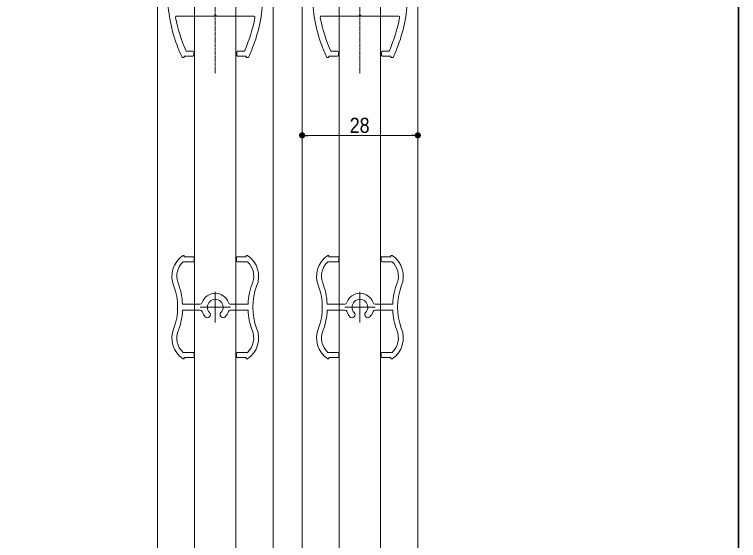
# Model space of a CAD drawing. Units: millimetres, scale not verified. Extents: x -6062 to 6062, y -3045 to 3045.
# Drawn here: x 461 to 2212, y -1273 to 0 of the extents above; entities that cross this region are included whole.
import ezdxf
from ezdxf.enums import TextEntityAlignment as Align

# ---------------------------------------------------------------- set-up
doc = ezdxf.new("R2010")
doc.units = ezdxf.units.MM
doc.header["$LTSCALE"] = 20
doc.header["$PDMODE"] = 32
doc.header["$PDSIZE"] = 10
doc.linetypes.add('USER1', pattern=[9.172222, 5.997222, -1.058333, 1.058333, -1.058333])
for name, color, linetype, lineweight in [('0-0_1図面枠', 7, 'Continuous', 20), ('0-1_3一般', 7, 'Continuous', 15), ('0-2_2寸法-1', 7, 'Continuous', 15), ('0-3_0', 7, 'Continuous', 25)]:
    doc.layers.add(name, color=color, linetype=linetype, lineweight=lineweight)
doc.layers.add('0-4_Defpoints', color=7, linetype='Continuous')
doc.styles.add('ＭＳ Ｐゴシック', font='')
doc.styles.get('ＭＳ Ｐゴシック').set_extended_font_data('MS PGothic')

# ---------------------------------------------------------------- blocks, each defined once
blk = doc.blocks.new('グループ-2')
at = {"layer": '0-0_1図面枠', "lineweight": 35}
blk.add_lwpolyline([(-80000, 55400), (80000, 55400), (80000, -55400), (-80000, -55400)], close=True, dxfattribs=at)
blk = doc.blocks.new('図面枠')
at = {"layer": '0-0_1図面枠'}
blk.add_blockref('グループ-2', (0, 0), dxfattribs=at)
blk = doc.blocks.new('グループ-6')
at = {"layer": '0-1_3一般', "lineweight": 5}
for p, q in [((53183.9, -11664.8), (53123.9, -11664.8)), ((53183.9, -11724.8), (53183.9, -11664.8)), ((53623.9, -11724.8), (53183.9, -11724.8)), ((53663.9, -11924.8), (53663.9, -11764.8)), ((55703.9, -11764.8), (55703.9, -11924.8)), ((56183.9, -11724.8), (55743.9, -11724.8)), ((56183.9, -11664.8), (56183.9, -11724.8)), ((56243.9, -11664.8), (56183.9, -11664.8)), ((60183.9, -11664.8), (60123.9, -11664.8)), ((60183.9, -11724.8), (60183.9, -11664.8)), ((60623.9, -11724.8), (60183.9, -11724.8)), ((60663.9, -11924.8), (60663.9, -11764.8)), ((62703.9, -11764.8), (62703.9, -11924.8)), ((63183.9, -11724.8), (62743.9, -11724.8)), ((63183.9, -11664.8), (63183.9, -11724.8)), ((63243.9, -11664.8), (63183.9, -11664.8)), ((53129.3, -11964.8), (53623.9, -11964.8)), ((55743.9, -11964.8), (56238.5, -11964.8)), ((60129.3, -11964.8), (60623.9, -11964.8)), ((62743.9, -11964.8), (63238.5, -11964.8)), ((54683.9, -13427.8), (54683.9, -14901.8)), ((61683.9, -13427.8), (61683.9, -14901.8)), ((53955.6, -14014.8), (53098.5, -14014.8)), ((53098.5, -14314.8), (53955.6, -14314.8)), ((55420.9, -14164.8), (53946.9, -14164.8)), ((56269.3, -14014.8), (55412.2, -14014.8)), ((55412.2, -14314.8), (56269.3, -14314.8)), ((60955.6, -14014.8), (60098.5, -14014.8)), ((60098.5, -14314.8), (60955.6, -14314.8)), ((62420.9, -14164.8), (60946.9, -14164.8)), ((63269.3, -14014.8), (62412.2, -14014.8)), ((62412.2, -14314.8), (63269.3, -14314.8)), ((53623.9, -16364.8), (53129.3, -16364.8)), ((53663.9, -16564.8), (53663.9, -16404.8)), ((55703.9, -16404.8), (55703.9, -16564.8)), ((56238.5, -16364.8), (55743.9, -16364.8)), ((60623.9, -16364.8), (60129.3, -16364.8)), ((60663.9, -16564.8), (60663.9, -16404.8)), ((62703.9, -16404.8), (62703.9, -16564.8)), ((63238.5, -16364.8), (62743.9, -16364.8)), ((53123.9, -16664.8), (53183.9, -16664.8)), ((53183.9, -16604.8), (53623.9, -16604.8)), ((53183.9, -16664.8), (53183.9, -16604.8)), ((55743.9, -16604.8), (56183.9, -16604.8)), ((56183.9, -16604.8), (56183.9, -16664.8)), ((56183.9, -16664.8), (56243.9, -16664.8)), ((60123.9, -16664.8), (60183.9, -16664.8)), ((60183.9, -16604.8), (60623.9, -16604.8)), ((60183.9, -16664.8), (60183.9, -16604.8)), ((62743.9, -16604.8), (63183.9, -16604.8)), ((63183.9, -16604.8), (63183.9, -16664.8)), ((63183.9, -16664.8), (63243.9, -16664.8))]:
    blk.add_line(p, q, dxfattribs=at)
for centre, radius, start, end in [((53783.9, -12667), 1200, 123.36701, 203.55646), ((53623.9, -11764.8), 40, 0, 90), ((55743.9, -11764.8), 40, 90, 180), ((55583.9, -12667), 1200, 336.44354, 56.63299), ((60783.9, -12667), 1200, 123.36701, 203.55646), ((60623.9, -11764.8), 40, 0, 90), ((62743.9, -11764.8), 40, 90, 180), ((62583.9, -12667), 1200, 336.44354, 56.63299), ((53783.9, -12667), 960, 132.99142, 197.81794), ((53623.9, -11924.8), 40, 270, 0), ((55743.9, -11924.8), 40, 180, 270), ((55583.9, -12667), 960, 342.18206, 47.00858), ((60783.9, -12667), 960, 132.99142, 197.81794), ((60623.9, -11924.8), 40, 270, 0), ((62743.9, -11924.8), 40, 180, 270), ((62583.9, -12667), 960, 342.18206, 47.00858), ((49862, -14164.8), 3240, 2.65353, 21.81556), ((59505.8, -14164.8), 3240, 158.18444, 177.34647), ((56862, -14164.8), 3240, 2.65353, 21.81556), ((66505.8, -14164.8), 3240, 158.18444, 177.34647), ((49862, -14164.8), 3000, 340.15929, 19.84071), ((59505.8, -14164.8), 3000, 160.15929, 199.84071), ((56862, -14164.8), 3000, 340.15929, 19.84071), ((66505.8, -14164.8), 3000, 160.15929, 199.84071), ((54683.9, -14164.8), 670, 18.94591, 161.05409), ((61683.9, -14164.8), 670, 18.94591, 161.05409), ((53955.6, -13914.8), 100, 270, 341.05409), ((54683.9, -14164.8), 380, 316.03297, 223.96703), ((55412.2, -13914.8), 100, 198.94591, 270), ((60955.6, -13914.8), 100, 270, 341.05409), ((61683.9, -14164.8), 380, 316.03297, 223.96703), ((62412.2, -13914.8), 100, 198.94591, 270), ((49862, -14164.8), 3240, 340.0113, 357.34647), ((53955.6, -14414.8), 100, 18.94591, 90), ((55412.2, -14414.8), 100, 90, 161.05409), ((59505.8, -14164.8), 3240, 182.65353, 199.9887), ((56862, -14164.8), 3240, 340.0113, 357.34647), ((60955.6, -14414.8), 100, 18.94591, 90), ((62412.2, -14414.8), 100, 90, 161.05409), ((66505.8, -14164.8), 3240, 182.65353, 199.9887), ((54683.9, -14164.8), 670, 198.94591, 223.96703), ((54306, -14529.3), 145, 223.96703, 43.96703), ((55061.7, -14529.3), 145, 136.03297, 316.03297), ((54683.9, -14164.8), 670, 316.03297, 341.05409), ((61683.9, -14164.8), 670, 198.94591, 223.96703), ((61306, -14529.3), 145, 223.96703, 43.96703), ((62061.7, -14529.3), 145, 136.03297, 316.03297), ((61683.9, -14164.8), 670, 316.03297, 341.05409), ((53783.9, -15662.6), 1200, 156.44354, 236.63299), ((53783.9, -15662.6), 960, 156.01368, 227.00858), ((55583.9, -15662.6), 960, 312.99142, 23.98632), ((55583.9, -15662.6), 1200, 303.36701, 23.55646), ((60783.9, -15662.6), 1200, 156.44354, 236.63299), ((60783.9, -15662.6), 960, 156.01368, 227.00858), ((62583.9, -15662.6), 960, 312.99142, 23.98632), ((62583.9, -15662.6), 1200, 303.36701, 23.55646), ((53623.9, -16404.8), 40, 0, 90), ((55743.9, -16404.8), 40, 90, 180), ((60623.9, -16404.8), 40, 0, 90), ((62743.9, -16404.8), 40, 90, 180), ((53623.9, -16564.8), 40, 270, 0), ((55743.9, -16564.8), 40, 180, 270), ((60623.9, -16564.8), 40, 270, 0), ((62743.9, -16564.8), 40, 180, 270)]:
    blk.add_arc(centre, radius, start, end, dxfattribs=at)
blk = doc.blocks.new('グループ-7')
at = {"layer": '0-1_3一般', "linetype": 'USER1', "lineweight": 5}
for p, q in [((54683.9, 21120.4), (54683.9, -2871.5)), ((61683.9, 21120.4), (61683.9, -2871.5))]:
    blk.add_line(p, q, dxfattribs=at)
at = {"layer": '0-1_3一般', "lineweight": 5}
for p, q in [((54623.9, -79.6), (52822.8, -79.6)), ((54683.9, -19.6), (54623.9, -79.6)), ((54743.9, -79.6), (54683.9, -19.6)), ((56545, -79.6), (54743.9, -79.6)), ((61623.9, -79.6), (59822.8, -79.6)), ((53315.8, -1779.6), (53603.9, -1779.6)), ((53643.9, -1819.6), (53643.9, -1979.6)), ((55723.9, -1819.6), (55723.9, -1979.6)), ((55763.9, -1779.6), (56051.9, -1779.6)), ((55763.9, -2019.6), (56183.9, -2019.6)), ((56183.9, -2019.6), (56183.9, -2079.6)), ((56183.9, -2079.6), (56283.9, -2079.6)), ((60183.9, -2079.6), (60083.9, -2079.6)), ((60183.9, -2019.6), (60183.9, -2079.6)), ((60603.9, -2019.6), (60183.9, -2019.6)), ((60315.8, -1779.6), (60603.9, -1779.6)), ((60643.9, -1819.6), (60643.9, -1979.6)), ((62723.9, -1819.6), (62723.9, -1979.6)), ((62763.9, -1779.6), (63051.9, -1779.6))]:
    blk.add_line(p, q, dxfattribs=at)
for points in [[(63545, -79.6), (61743.9, -79.6), (61683.9, -19.6), (61623.9, -79.6)], [(53603.9, -2019.6), (53183.9, -2019.6), (53183.9, -2079.6), (53083.9, -2079.6)], [(62763.9, -2019.6), (63183.9, -2019.6), (63183.9, -2079.6), (63283.9, -2079.6)]]:
    blk.add_lwpolyline(points, dxfattribs=at)
for centre, radius, start, end in [((59383.9, 980), 7000, 180, 200.66323), ((49983.9, 980), 7000, 339.33677, 0), ((66383.9, 980), 7000, 180, 200.66323), ((56983.9, 980), 7000, 339.33677, 0), ((52822.8, -139.6), 60, 90, 191.11238), ((60319.6, 1332.9), 7700, 191.11238, 203.54944), ((49048.2, 1332.9), 7700, 336.45056, 348.88762), ((56545, -139.6), 60, 348.88762, 90), ((59822.8, -139.6), 60, 90, 191.11238), ((67319.6, 1332.9), 7700, 191.11238, 203.54944), ((56048.2, 1332.9), 7700, 336.45056, 348.88762), ((63545, -139.6), 60, 348.88762, 90), ((60319.6, 1332.9), 8000, 200.66323, 205.2495), ((53315.8, -1719.6), 60, 203.54944, 270), ((56051.9, -1719.6), 60, 270, 336.45056), ((49048.2, 1332.9), 8000, 334.7505, 339.33677), ((67319.6, 1332.9), 8000, 200.66323, 205.2495), ((60315.8, -1719.6), 60, 203.54944, 270), ((63051.9, -1719.6), 60, 270, 336.45056), ((56048.2, 1332.9), 8000, 334.7505, 339.33677), ((53603.9, -1819.6), 40, 0, 90), ((53603.9, -1979.6), 40, 270, 0), ((55763.9, -1819.6), 40, 90, 180), ((55763.9, -1979.6), 40, 180, 270), ((60603.9, -1819.6), 40, 0, 90), ((60603.9, -1979.6), 40, 270, 0), ((62763.9, -1819.6), 40, 90, 180), ((62763.9, -1979.6), 40, 180, 270)]:
    blk.add_arc(centre, radius, start, end, dxfattribs=at)
blk = doc.blocks.new('グループ-13')
at = {"layer": '0-1_3一般', "lineweight": 5}
for p, q in [((51883.9, -41100), (51883.9, 10920.4)), ((51883.9, 10920.4), (53683.9, 10920.4)), ((55683.9, 10920.4), (55683.9, -41100)), ((57483.9, 10920.4), (57483.9, -41100)), ((58883.9, -41100), (58883.9, 10920.4)), ((58883.9, 10920.4), (60683.9, 10920.4)), ((62683.9, 10920.4), (62683.9, -41100)), ((53683.9, -41100), (51883.9, -41100)), ((55683.9, -41100), (53683.9, -41100)), ((57483.9, -41100), (55683.9, -41100)), ((64483.9, -41100), (62683.9, -41100))]:
    blk.add_line(p, q, dxfattribs=at)
for points in [[(53683.9, -41100), (53683.9, 10920.4), (55683.9, 10920.4), (57483.9, 10920.4)], [(60683.9, -41100), (60683.9, 10920.4), (62683.9, 10920.4), (64483.9, 10920.4), (64483.9, -41100)], [(62683.9, -41100), (60683.9, -41100), (58883.9, -41100)]]:
    blk.add_lwpolyline(points, dxfattribs=at)
blk = doc.blocks.new('グループ-20')
at = {"layer": '0-1_3一般'}
for name in ['グループ-7', 'グループ-13', 'グループ-6']:
    blk.add_blockref(name, (0, 0), dxfattribs=at)
blk = doc.blocks.new('_Dot')
at = {"layer": '0-3_0'}
blk.add_line((-10, 0), (-20, 0), dxfattribs=at)
for points in [[(0, 0), (-10, 0), (-9.92, 1.25)], [(0, 0), (-9.92, -1.25), (-10, 0)], [(0, 0), (-9.92, 1.25), (-9.69, 2.49)], [(0, 0), (-9.69, -2.49), (-9.92, -1.25)], [(0, 0), (-9.69, 2.49), (-9.3, 3.68)], [(0, 0), (-9.3, -3.68), (-9.69, -2.49)], [(0, 0), (-9.3, 3.68), (-8.76, 4.82)], [(0, 0), (-8.76, -4.82), (-9.3, -3.68)], [(0, 0), (-8.76, 4.82), (-8.09, 5.88)], [(0, 0), (-8.09, -5.88), (-8.76, -4.82)], [(0, 0), (-8.09, 5.88), (-7.29, 6.85)], [(0, 0), (-7.29, -6.85), (-8.09, -5.88)], [(0, 0), (-7.29, 6.85), (-6.37, 7.71)], [(0, 0), (-6.37, -7.71), (-7.29, -6.85)], [(0, 0), (-6.37, 7.71), (-5.36, 8.44)], [(0, 0), (-5.36, -8.44), (-6.37, -7.71)], [(0, 0), (-5.36, 8.44), (-4.26, 9.05)], [(0, 0), (-4.26, -9.05), (-5.36, -8.44)], [(0, 0), (-4.26, 9.05), (-3.09, 9.51)], [(0, 0), (-3.09, -9.51), (-4.26, -9.05)], [(0, 0), (-3.09, 9.51), (-1.87, 9.82)], [(0, 0), (-1.87, -9.82), (-3.09, -9.51)], [(0, 0), (-1.87, 9.82), (-0.63, 9.98)], [(0, 0), (-0.63, -9.98), (-1.87, -9.82)], [(0, 0), (-0.63, 9.98), (0.63, 9.98)], [(0, 0), (0.63, -9.98), (-0.63, -9.98)], [(0, 0), (0.63, 9.98), (1.87, 9.82)], [(0, 0), (1.87, 9.82), (3.09, 9.51)], [(0, 0), (3.09, 9.51), (4.26, 9.05)], [(0, 0), (4.26, 9.05), (5.36, 8.44)], [(0, 0), (5.36, 8.44), (6.37, 7.71)], [(0, 0), (6.37, 7.71), (7.29, 6.85)], [(0, 0), (7.29, 6.85), (8.09, 5.88)], [(0, 0), (8.09, 5.88), (8.76, 4.82)], [(0, 0), (8.76, 4.82), (9.3, 3.68)], [(0, 0), (9.3, 3.68), (9.69, 2.49)], [(0, 0), (9.69, 2.49), (9.92, 1.25)], [(0, 0), (9.92, 1.25), (10, 0)], [(0, 0), (1.87, -9.82), (0.63, -9.98)], [(0, 0), (3.09, -9.51), (1.87, -9.82)], [(0, 0), (4.26, -9.05), (3.09, -9.51)], [(0, 0), (5.36, -8.44), (4.26, -9.05)], [(0, 0), (6.37, -7.71), (5.36, -8.44)], [(0, 0), (7.29, -6.85), (6.37, -7.71)], [(0, 0), (8.09, -5.88), (7.29, -6.85)], [(0, 0), (8.76, -4.82), (8.09, -5.88)], [(0, 0), (9.3, -3.68), (8.76, -4.82)], [(0, 0), (9.69, -2.49), (9.3, -3.68)], [(0, 0), (9.92, -1.25), (9.69, -2.49)], [(0, 0), (10, 0), (9.92, -1.25)]]:
    blk.add_solid(points, dxfattribs=at)

msp = doc.modelspace()

# ---------------------------------------------------------------- linework, layer by layer
at = {"layer": '0-2_2寸法-1'}
for p, q in [((1156.69, -272.5), (1156.89, -272.5)), ((1436.69, -272.5), (1436.89, -272.5)), ((1421.69, -292.5), (1171.7, -292.5))]:
    msp.add_line(p, q, dxfattribs=at)
at = {"layer": '0-4_Defpoints'}
for p in [(1156.69, -292.5), (1436.69, -292.5)]:
    msp.add_point(p, dxfattribs=at)

# ---------------------------------------------------------------- block references
at = {"layer": '0-0_1図面枠', "xscale": 0.05, "yscale": 0.05}
msp.add_blockref('図面枠', (-1787.5, 0), dxfattribs=at)
at = {"layer": '0-1_3一般', "xscale": 0.05, "yscale": 0.05}
msp.add_blockref('グループ-20', (-1787.5, 0), dxfattribs=at)
at = {"layer": '0-2_2寸法-1', "xscale": 0.7503418, "yscale": 0.7503418, "rotation": 180}
msp.add_blockref('_Dot', (1156.69, -292.5), dxfattribs=at)
at = {"layer": '0-2_2寸法-1', "xscale": 0.7503418, "yscale": 0.7503418}
msp.add_blockref('_Dot', (1436.69, -292.5), dxfattribs=at)

# ---------------------------------------------------------------- texts
at = {"layer": '0-2_2寸法-1', "style": 'ＭＳ Ｐゴシック', "width": 0.9}
msp.add_text('28', height=36.66, dxfattribs=at).set_placement((1272, -297.55), align=Align.BOTTOM_LEFT)

doc.saveas('drawing.dxf')
